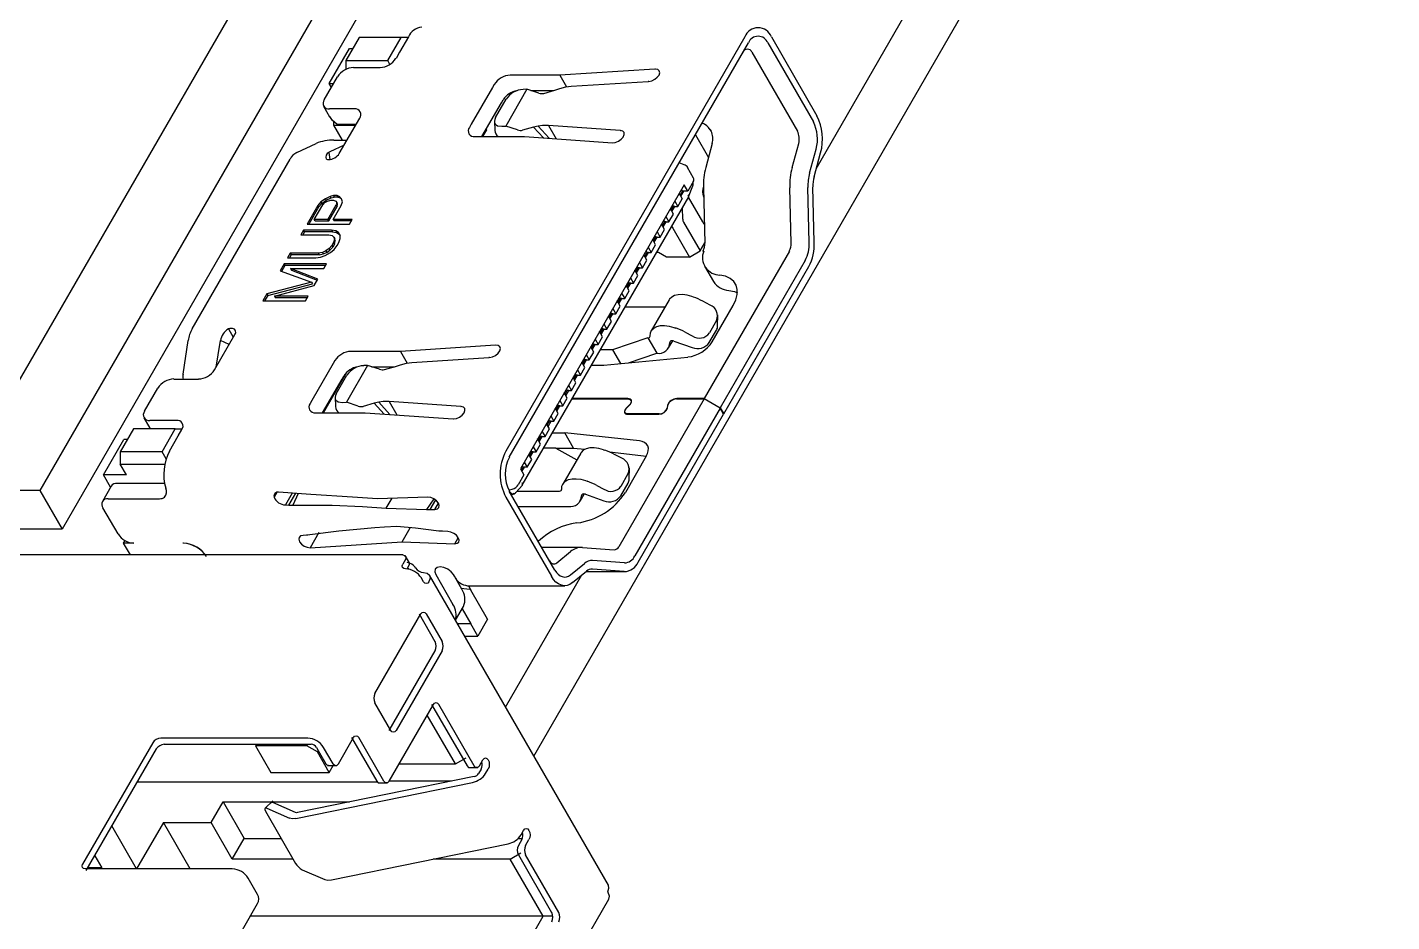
# Model space of a CAD drawing. Header units: millimetres. Extents: x 2 to 1109, y 2 to 430.
# Drawn here: x 480.33 to 511.79, y 160.82 to 181.43 of the extents above; entities that cross this region are included whole.
import ezdxf

# ---------------------------------------------------------------- set-up
doc = ezdxf.new("R2010")
doc.units = ezdxf.units.MM
doc.header["$LTSCALE"] = 0.5
doc.layers.add('几何体', color=7, linetype='Continuous')

msp = doc.modelspace()

# ---------------------------------------------------------------- linework, layer by layer
at = {"layer": '几何体'}
for p, q in [((492.01, 164.632), (513.501, 201.858)), ((479.974, 172.996), (486.775, 184.777)), ((488.307, 184.078), (480.615, 170.755)), ((488.821, 183.187), (481.13, 169.864)), ((498.519, 178.168), (500.686, 181.922)), ((489.114, 181.21), (488.91, 180.857)), ((496.871, 181.21), (491.361, 171.664)), ((497.484, 181.21), (498.535, 179.39)), ((487.287, 180.132), (487.757, 180.945)), ((487.981, 181.193), (487.675, 180.662)), ((487.757, 180.945), (487.839, 180.945)), ((488.945, 181.193), (487.981, 181.193)), ((488.639, 180.662), (488.945, 181.193)), ((489.104, 181.193), (488.945, 181.193)), ((491.442, 171.523), (496.953, 181.069)), ((497.402, 181.069), (498.453, 179.249)), ((487.675, 180.662), (487.675, 180.46)), ((487.675, 180.662), (488.639, 180.662)), ((488.688, 180.576), (488.639, 180.662)), ((488.91, 180.857), (488.829, 180.715)), ((497.035, 180.857), (498.085, 179.037)), ((487.175, 179.761), (487.481, 180.291)), ((487.849, 180.503), (488.461, 180.503)), ((492.605, 180.326), (491.462, 180.326)), ((494.797, 180.467), (492.605, 180.326)), ((492.605, 180.326), (492.76, 180.058)), ((487.287, 180.132), (487.39, 180.132)), ((487.338, 180.044), (487.287, 180.132)), ((491.054, 180.044), (490.564, 179.195)), ((491.095, 180.114), (491.054, 180.044)), ((491.849, 180.001), (491.359, 179.153)), ((491.849, 180.001), (491.76, 179.998)), ((492.123, 179.915), (491.849, 180.001)), ((491.939, 179.973), (492.467, 179.973)), ((491.952, 179.973), (491.955, 179.968)), ((492.238, 179.908), (492.491, 179.98)), ((492.491, 179.98), (492.606, 180.02)), ((492.865, 180.07), (494.646, 180.185)), ((494.658, 180.185), (494.646, 180.185)), ((490.809, 178.912), (491.258, 179.69)), ((491.125, 179.352), (491.37, 179.776)), ((491.258, 179.69), (491.299, 179.761)), ((487.16, 179.611), (487.299, 179.371)), ((487.869, 179.549), (487.298, 179.549)), ((487.522, 178.523), (487.992, 179.337)), ((487.39, 179.262), (487.39, 179.177)), ((487.39, 179.177), (487.9, 179.177)), ((487.39, 179.177), (487.589, 178.832)), ((487.502, 179.195), (487.91, 179.195)), ((490.564, 179.195), (490.523, 179.124)), ((490.829, 178.912), (490.921, 179.071)), ((490.921, 179.071), (490.901, 179.071)), ((490.921, 179.071), (490.911, 179.089)), ((491.097, 179.271), (491.11, 179.054)), ((491.27, 179.15), (491.359, 179.153)), ((491.633, 179.066), (491.359, 179.153)), ((492.001, 179.131), (491.748, 179.059)), ((492.107, 179.154), (492.001, 179.131)), ((492.227, 178.882), (492.001, 179.131)), ((492.362, 178.872), (492.107, 179.154)), ((493.994, 179.054), (492.345, 179.169)), ((492.345, 179.169), (492.522, 178.861)), ((493.994, 179.054), (494.005, 179.053)), ((496.096, 179.032), (496.07, 179.076)), ((496.073, 179.071), (496.093, 179.037)), ((486.54, 178.547), (486.986, 178.754)), ((487.632, 178.713), (487.303, 178.56)), ((487.399, 178.832), (487.644, 178.832)), ((490.646, 178.912), (491.789, 178.912)), ((491.789, 178.912), (493.818, 178.771)), ((495.732, 178.954), (496.034, 178.432)), ((496.122, 178.753), (495.971, 178.199)), ((497.963, 178.199), (498.114, 178.753)), ((484.128, 174.483), (486.385, 178.392)), ((487.28, 178.547), (487.306, 178.384)), ((498.365, 178.071), (498.516, 178.625)), ((498.469, 177.985), (498.62, 178.54)), ((495.475, 178.264), (495.358, 178.307)), ((495.692, 177.957), (495.553, 178.198)), ((495.473, 177.799), (491.697, 171.258)), ((495.555, 177.657), (495.473, 177.799)), ((495.685, 177.882), (495.555, 177.657)), ((495.576, 177.522), (495.672, 177.779)), ((498.474, 176.481), (498.442, 177.75)), ((487.2, 177.48), (487.096, 177.41)), ((487.117, 177.374), (487.22, 177.445)), ((487.314, 177.533), (487.2, 177.48)), ((487.2, 177.48), (487.22, 177.445)), ((487.22, 177.445), (487.334, 177.498)), ((487.252, 177.427), (487.325, 177.445)), ((487.386, 177.551), (487.314, 177.533)), ((487.334, 177.498), (487.314, 177.533)), ((487.325, 177.445), (487.388, 177.445)), ((487.334, 177.498), (487.407, 177.516)), ((487.47, 177.551), (487.386, 177.551)), ((487.386, 177.551), (487.407, 177.516)), ((487.388, 177.445), (487.44, 177.427)), ((487.49, 177.516), (487.407, 177.516)), ((487.522, 177.533), (487.47, 177.551)), ((487.47, 177.551), (487.49, 177.516)), ((487.49, 177.516), (487.543, 177.498)), ((487.575, 177.48), (487.522, 177.533)), ((487.522, 177.533), (487.543, 177.498)), ((487.543, 177.498), (487.581, 177.459)), ((487.597, 177.41), (487.575, 177.48)), ((491.741, 170.879), (495.578, 177.526)), ((495.326, 177.304), (495.428, 177.48)), ((495.359, 177.601), (495.428, 177.48)), ((495.432, 177.657), (495.379, 177.565)), ((495.396, 177.537), (495.465, 177.657)), ((495.432, 177.657), (495.412, 177.692)), ((495.465, 177.657), (495.432, 177.657)), ((495.555, 177.657), (495.465, 177.657)), ((495.901, 176.95), (495.574, 177.518)), ((495.916, 177.729), (495.948, 176.459)), ((497.94, 176.459), (497.908, 177.729)), ((498.358, 176.472), (498.326, 177.742)), ((487.024, 177.321), (486.779, 176.897)), ((487.045, 177.286), (486.82, 176.897)), ((486.945, 177.003), (487.139, 177.339)), ((487.096, 177.41), (487.024, 177.321)), ((487.024, 177.321), (487.045, 177.286)), ((487.045, 177.286), (487.117, 177.374)), ((487.096, 177.41), (487.117, 177.374)), ((487.139, 177.339), (487.19, 177.392)), ((487.19, 177.392), (487.252, 177.427)), ((487.258, 177.003), (487.452, 177.339)), ((487.278, 176.968), (487.472, 177.304)), ((487.383, 177.003), (487.566, 177.321)), ((487.44, 177.427), (487.461, 177.392)), ((487.461, 177.392), (487.452, 177.339)), ((487.452, 177.339), (487.472, 177.304)), ((487.482, 177.357), (487.461, 177.392)), ((487.472, 177.304), (487.482, 177.357)), ((487.566, 177.321), (487.597, 177.41)), ((495.122, 176.95), (495.224, 177.127)), ((495.224, 177.127), (495.155, 177.247)), ((495.175, 177.212), (495.228, 177.304)), ((495.191, 177.183), (495.261, 177.304)), ((495.228, 177.304), (495.208, 177.339)), ((495.261, 177.304), (495.228, 177.304)), ((495.257, 177.424), (495.326, 177.304)), ((495.261, 177.304), (495.326, 177.304)), ((495.44, 177.008), (495.431, 177.271)), ((486.779, 176.897), (487.759, 176.897)), ((487.258, 177.003), (486.945, 177.003)), ((486.965, 176.968), (486.945, 177.003)), ((486.965, 176.968), (487.278, 176.968)), ((487.278, 176.968), (487.258, 177.003)), ((487.821, 177.003), (487.383, 177.003)), ((487.383, 177.003), (487.403, 176.968)), ((487.8, 176.968), (487.403, 176.968)), ((487.759, 176.897), (487.821, 177.003)), ((495.02, 176.773), (494.951, 176.893)), ((494.971, 176.858), (495.024, 176.95)), ((494.987, 176.83), (495.057, 176.95)), ((495.024, 176.95), (495.004, 176.985)), ((495.057, 176.95), (495.024, 176.95)), ((495.053, 177.07), (495.122, 176.95)), ((495.057, 176.95), (495.122, 176.95)), ((495.211, 176.802), (495.595, 176.137)), ((495.456, 176.943), (495.84, 176.278)), ((495.937, 176.888), (495.901, 176.95)), ((486.698, 176.756), (486.637, 176.65)), ((486.637, 176.65), (487.283, 176.65)), ((486.718, 176.72), (486.677, 176.65)), ((487.344, 176.756), (486.698, 176.756)), ((486.718, 176.72), (486.698, 176.756)), ((487.365, 176.72), (486.718, 176.72)), ((487.283, 176.65), (487.356, 176.632)), ((487.438, 176.738), (487.344, 176.756)), ((487.344, 176.756), (487.365, 176.72)), ((487.356, 176.632), (487.398, 176.596)), ((487.365, 176.72), (487.459, 176.703)), ((487.409, 176.543), (487.389, 176.473)), ((487.398, 176.596), (487.409, 176.543)), ((487.398, 176.596), (487.419, 176.561)), ((487.409, 176.543), (487.43, 176.508)), ((487.41, 176.437), (487.43, 176.508)), ((487.43, 176.508), (487.419, 176.561)), ((487.501, 176.703), (487.438, 176.738)), ((487.438, 176.738), (487.459, 176.703)), ((487.459, 176.703), (487.522, 176.667)), ((487.544, 176.632), (487.501, 176.703)), ((487.501, 176.703), (487.522, 176.667)), ((487.514, 176.473), (487.545, 176.561)), ((487.522, 176.667), (487.544, 176.63)), ((487.545, 176.561), (487.544, 176.632)), ((494.816, 176.42), (494.747, 176.54)), ((494.767, 176.505), (494.82, 176.596)), ((494.783, 176.476), (494.853, 176.596)), ((494.82, 176.596), (494.8, 176.632)), ((494.853, 176.596), (494.82, 176.596)), ((494.849, 176.717), (494.918, 176.596)), ((494.853, 176.596), (494.918, 176.596)), ((494.918, 176.596), (495.02, 176.773)), ((486.392, 176.225), (486.33, 176.119)), ((486.412, 176.19), (486.371, 176.119)), ((487.038, 176.225), (486.392, 176.225)), ((486.392, 176.225), (486.412, 176.19)), ((487.058, 176.19), (486.412, 176.19)), ((487.132, 176.243), (487.038, 176.225)), ((487.038, 176.225), (487.058, 176.19)), ((487.058, 176.19), (487.152, 176.208)), ((487.214, 176.278), (487.132, 176.243)), ((487.132, 176.243), (487.152, 176.208)), ((487.152, 176.208), (487.235, 176.243)), ((487.195, 176.172), (487.319, 176.243)), ((487.287, 176.331), (487.214, 176.278)), ((487.214, 176.278), (487.235, 176.243)), ((487.235, 176.243), (487.307, 176.296)), ((487.348, 176.402), (487.287, 176.331)), ((487.287, 176.331), (487.307, 176.296)), ((487.307, 176.296), (487.369, 176.367)), ((487.319, 176.243), (487.402, 176.314)), ((487.389, 176.473), (487.348, 176.402)), ((487.348, 176.402), (487.369, 176.367)), ((487.41, 176.437), (487.369, 176.367)), ((487.389, 176.473), (487.41, 176.437)), ((487.402, 176.314), (487.474, 176.402)), ((487.474, 176.402), (487.514, 176.473)), ((494.612, 176.066), (494.542, 176.186)), ((494.563, 176.151), (494.616, 176.243)), ((494.579, 176.123), (494.649, 176.243)), ((494.616, 176.243), (494.595, 176.278)), ((494.649, 176.243), (494.616, 176.243)), ((494.644, 176.363), (494.714, 176.243)), ((494.649, 176.243), (494.714, 176.243)), ((494.714, 176.243), (494.816, 176.42)), ((494.881, 176.243), (494.837, 176.243)), ((495.065, 176.137), (494.881, 176.243)), ((495.595, 176.137), (495.84, 176.278)), ((495.84, 176.278), (495.948, 176.464)), ((495.925, 176.271), (495.906, 176.271)), ((497.898, 176.271), (495.937, 172.874)), ((486.249, 175.978), (486.157, 175.819)), ((486.269, 175.942), (486.191, 175.806)), ((487.229, 175.978), (486.249, 175.978)), ((486.249, 175.978), (486.269, 175.942)), ((487.208, 175.942), (486.269, 175.942)), ((486.33, 176.119), (486.977, 176.119)), ((486.396, 175.872), (487.167, 175.872)), ((487.025, 175.624), (486.396, 175.872)), ((486.396, 175.872), (486.416, 175.836)), ((486.977, 176.119), (487.091, 176.137)), ((487.091, 176.137), (487.195, 176.172)), ((487.167, 175.872), (487.229, 175.978)), ((494.359, 175.797), (494.412, 175.889)), ((494.375, 175.769), (494.444, 175.889)), ((494.412, 175.889), (494.391, 175.925)), ((494.444, 175.889), (494.412, 175.889)), ((494.44, 176.01), (494.51, 175.889)), ((494.444, 175.889), (494.51, 175.889)), ((494.51, 175.889), (494.612, 176.066)), ((495.595, 176.137), (495.065, 176.137)), ((495.944, 175.923), (496.148, 175.57)), ((498.266, 176.059), (496.304, 172.661)), ((496.386, 172.52), (498.347, 175.918)), ((486.879, 175.554), (485.851, 175.288)), ((486.157, 175.819), (486.879, 175.554)), ((486.416, 175.836), (487.012, 175.602)), ((486.879, 175.554), (486.9, 175.518)), ((486.943, 175.483), (487.025, 175.624)), ((494.208, 175.536), (494.187, 175.571)), ((494.236, 175.656), (494.306, 175.536)), ((494.306, 175.536), (494.408, 175.713)), ((494.408, 175.713), (494.338, 175.833)), ((485.851, 175.288), (485.759, 175.129)), ((485.871, 175.253), (485.8, 175.129)), ((485.851, 175.288), (485.871, 175.253)), ((485.871, 175.253), (486.9, 175.518)), ((486.029, 175.235), (486.943, 175.483)), ((486.8, 175.235), (486.029, 175.235)), ((486.029, 175.235), (486.049, 175.2)), ((486.739, 175.129), (486.8, 175.235)), ((494.032, 175.302), (494.102, 175.182)), ((494.102, 175.182), (494.204, 175.359)), ((494.204, 175.359), (494.134, 175.479)), ((494.155, 175.444), (494.208, 175.536)), ((494.171, 175.416), (494.24, 175.536)), ((494.24, 175.536), (494.208, 175.536)), ((494.24, 175.536), (494.306, 175.536)), ((485.759, 175.129), (486.739, 175.129)), ((486.78, 175.2), (486.049, 175.2)), ((493.828, 174.949), (493.897, 174.829)), ((493.897, 174.829), (494, 175.006)), ((494, 175.006), (493.93, 175.126)), ((493.951, 175.09), (494.004, 175.182)), ((493.967, 175.062), (494.036, 175.182)), ((494.004, 175.182), (493.983, 175.218)), ((494.036, 175.182), (494.004, 175.182)), ((494.036, 175.182), (494.102, 175.182)), ((494.113, 174.988), (495.033, 174.988)), ((495.126, 175.149), (494.714, 174.436)), ((495.685, 175.214), (495.649, 175.227)), ((496.07, 175.031), (495.906, 175.118)), ((496.122, 174.184), (496.605, 175.021)), ((493.693, 174.475), (493.795, 174.652)), ((493.795, 174.652), (493.726, 174.772)), ((493.746, 174.737), (493.799, 174.829)), ((493.763, 174.709), (493.832, 174.829)), ((493.799, 174.829), (493.779, 174.864)), ((493.832, 174.829), (493.799, 174.829)), ((493.832, 174.829), (493.897, 174.829)), ((496.221, 174.676), (496.055, 174.387)), ((496.245, 174.548), (496.248, 174.807)), ((484.645, 173.538), (485.114, 174.351)), ((484.966, 174.483), (485.078, 174.289)), ((493.489, 174.122), (493.591, 174.298)), ((493.591, 174.298), (493.522, 174.419)), ((493.542, 174.383), (493.595, 174.475)), ((493.559, 174.355), (493.628, 174.475)), ((493.595, 174.475), (493.575, 174.511)), ((493.628, 174.475), (493.595, 174.475)), ((493.624, 174.595), (493.693, 174.475)), ((493.628, 174.475), (493.693, 174.475)), ((495.238, 174.514), (495.273, 174.501)), ((495.494, 174.405), (495.659, 174.318)), ((496.052, 174.166), (496.219, 174.455)), ((483.919, 173.441), (484.039, 174.214)), ((484.766, 174.165), (484.678, 173.596)), ((484.98, 174.12), (484.779, 174.214)), ((491.123, 174.104), (488.931, 173.963)), ((493.387, 173.945), (493.318, 174.065)), ((493.338, 174.03), (493.391, 174.122)), ((493.355, 174.001), (493.424, 174.122)), ((493.391, 174.122), (493.371, 174.157)), ((493.424, 174.122), (493.391, 174.122)), ((493.42, 174.242), (493.489, 174.122)), ((493.424, 174.122), (493.489, 174.122)), ((493.823, 173.998), (493.541, 173.998)), ((494.639, 174.275), (493.823, 173.998)), ((493.823, 173.998), (494.006, 173.682)), ((494.639, 174.275), (494.843, 173.921)), ((495.115, 174.044), (495.208, 174.205)), ((495.234, 174.199), (495.656, 174.051)), ((487.38, 173.68), (486.89, 172.831)), ((487.421, 173.75), (487.38, 173.68)), ((488.931, 173.963), (487.788, 173.963)), ((488.817, 173.616), (488.933, 173.656)), ((488.931, 173.963), (489.087, 173.694)), ((489.192, 173.706), (490.972, 173.821)), ((490.984, 173.821), (490.973, 173.821)), ((493.183, 173.591), (493.114, 173.711)), ((493.134, 173.676), (493.187, 173.768)), ((493.15, 173.648), (493.22, 173.768)), ((493.187, 173.768), (493.167, 173.803)), ((493.22, 173.768), (493.187, 173.768)), ((493.216, 173.888), (493.285, 173.768)), ((493.22, 173.768), (493.285, 173.768)), ((493.285, 173.768), (493.387, 173.945)), ((493.619, 173.644), (495.559, 173.833)), ((494.192, 173.7), (494.843, 173.921)), ((487.155, 172.548), (487.694, 173.481)), ((487.451, 172.988), (487.696, 173.412)), ((487.584, 173.326), (487.625, 173.397)), ((488.175, 173.638), (487.686, 172.789)), ((488.175, 173.638), (488.086, 173.634)), ((488.449, 173.551), (488.175, 173.638)), ((488.265, 173.609), (488.793, 173.609)), ((488.565, 173.544), (488.817, 173.616)), ((492.979, 173.238), (492.91, 173.358)), ((492.93, 173.323), (492.983, 173.415)), ((492.946, 173.294), (493.016, 173.415)), ((492.983, 173.415), (492.963, 173.45)), ((493.016, 173.415), (492.983, 173.415)), ((493.012, 173.535), (493.081, 173.415)), ((493.016, 173.415), (493.081, 173.415)), ((493.081, 173.415), (493.183, 173.591)), ((493.337, 173.644), (493.619, 173.644)), ((483.032, 172.584), (483.338, 173.114)), ((483.706, 173.326), (484.277, 173.326)), ((487.135, 172.548), (487.584, 173.326)), ((492.726, 172.969), (492.779, 173.061)), ((492.742, 172.941), (492.812, 173.061)), ((492.779, 173.061), (492.759, 173.096)), ((492.812, 173.061), (492.779, 173.061)), ((492.808, 173.181), (492.877, 173.061)), ((492.812, 173.061), (492.877, 173.061)), ((492.877, 173.061), (492.979, 173.238)), ((486.89, 172.831), (486.849, 172.76)), ((487.424, 172.907), (487.436, 172.69)), ((487.596, 172.786), (487.686, 172.789)), ((487.959, 172.702), (487.686, 172.789)), ((488.328, 172.767), (488.075, 172.695)), ((488.433, 172.79), (488.328, 172.767)), ((488.553, 172.518), (488.328, 172.767)), ((488.688, 172.508), (488.433, 172.79)), ((490.32, 172.69), (488.671, 172.805)), ((488.671, 172.805), (488.849, 172.497)), ((492.575, 172.707), (492.554, 172.743)), ((492.603, 172.828), (492.673, 172.707)), ((492.673, 172.707), (492.775, 172.884)), ((492.775, 172.884), (492.706, 173.004)), ((492.888, 172.867), (494.174, 172.867)), ((494.178, 172.874), (492.892, 172.874)), ((495.933, 172.867), (493.967, 169.462)), ((494.207, 172.724), (494.138, 172.655)), ((494.144, 172.653), (494.213, 172.722)), ((494.259, 172.808), (494.242, 172.835)), ((495.09, 172.722), (495.079, 172.653)), ((495.088, 172.655), (495.099, 172.724)), ((495.297, 172.867), (495.933, 172.867)), ((495.937, 172.874), (495.301, 172.874)), ((496.3, 172.654), (495.933, 172.867)), ((495.937, 172.874), (496.304, 172.661)), ((483.017, 172.434), (483.155, 172.194)), ((486.972, 172.548), (488.115, 172.548)), ((488.115, 172.548), (490.144, 172.407)), ((490.32, 172.69), (490.331, 172.689)), ((492.399, 172.474), (492.469, 172.354)), ((492.469, 172.354), (492.571, 172.531)), ((492.571, 172.531), (492.501, 172.651)), ((492.522, 172.615), (492.575, 172.707)), ((492.538, 172.587), (492.608, 172.707)), ((492.608, 172.707), (492.575, 172.707)), ((492.608, 172.707), (492.673, 172.707)), ((494.111, 172.549), (494.126, 172.522)), ((494.171, 172.513), (494.891, 172.513)), ((494.895, 172.52), (494.175, 172.52)), ((496.3, 172.654), (494.334, 169.25)), ((494.416, 169.108), (496.382, 172.513)), ((496.382, 172.513), (496.3, 172.654)), ((496.304, 172.661), (496.386, 172.52)), ((496.378, 172.52), (496.386, 172.52)), ((482.777, 172.177), (482.471, 171.647)), ((483.74, 172.177), (482.777, 172.177)), ((483.767, 172.372), (483.154, 172.372)), ((483.434, 171.647), (483.74, 172.177)), ((483.74, 172.177), (483.899, 172.177)), ((483.808, 172.018), (483.889, 172.159)), ((492.195, 172.121), (492.265, 172)), ((492.265, 172), (492.367, 172.177)), ((492.367, 172.177), (492.297, 172.297)), ((492.318, 172.262), (492.371, 172.354)), ((492.334, 172.234), (492.403, 172.354)), ((492.371, 172.354), (492.35, 172.389)), ((492.403, 172.354), (492.371, 172.354)), ((492.403, 172.354), (492.469, 172.354)), ((492.439, 172.089), (492.721, 172.089)), ((494.443, 171.9), (492.721, 172.089)), ((492.925, 171.735), (492.721, 172.089)), ((482.083, 171.116), (482.552, 171.93)), ((482.634, 171.93), (482.552, 171.93)), ((483.604, 171.664), (483.808, 172.018)), ((492.061, 171.647), (492.163, 171.824)), ((492.163, 171.824), (492.093, 171.944)), ((492.114, 171.908), (492.167, 172)), ((492.13, 171.88), (492.199, 172)), ((492.167, 172), (492.146, 172.036)), ((492.199, 172), (492.167, 172)), ((492.199, 172), (492.265, 172)), ((482.471, 171.647), (482.471, 171.364)), ((483.434, 171.647), (482.471, 171.647)), ((483.527, 171.486), (483.434, 171.647)), ((491.856, 171.293), (491.958, 171.47)), ((491.958, 171.47), (491.889, 171.59)), ((491.909, 171.555), (491.963, 171.647)), ((491.926, 171.527), (491.995, 171.647)), ((491.963, 171.647), (491.942, 171.682)), ((491.995, 171.647), (491.963, 171.647)), ((491.991, 171.767), (492.061, 171.647)), ((491.995, 171.647), (492.061, 171.647)), ((492.517, 171.735), (492.235, 171.735)), ((492.517, 171.735), (493, 171.466)), ((492.517, 171.735), (492.925, 171.735)), ((493.088, 171.619), (492.677, 170.906)), ((492.925, 171.735), (493.184, 171.707)), ((493.612, 171.697), (493.647, 171.685)), ((493.75, 171.645), (494.602, 171.551)), ((494.033, 171.502), (493.868, 171.588)), ((494.6, 171.549), (494.117, 170.712)), ((482.614, 171.116), (482.471, 171.364)), ((482.471, 171.364), (483.498, 171.364)), ((491.697, 171.258), (491.779, 171.116)), ((491.758, 171.293), (491.718, 171.222)), ((491.734, 171.194), (491.791, 171.293)), ((491.758, 171.293), (491.738, 171.329)), ((491.791, 171.293), (491.758, 171.293)), ((491.787, 171.413), (491.856, 171.293)), ((491.856, 171.293), (491.791, 171.293)), ((494.017, 170.857), (494.184, 171.146)), ((494.207, 171.018), (494.21, 171.277)), ((482.262, 170.86), (482.058, 170.506)), ((482.614, 171.116), (482.083, 171.116)), ((482.246, 170.833), (482.083, 171.116)), ((483.494, 170.922), (482.399, 170.922)), ((491.592, 170.711), (491.742, 170.879)), ((491.779, 171.116), (491.649, 170.891)), ((493.2, 170.984), (493.235, 170.972)), ((493.457, 170.875), (493.621, 170.789)), ((494.014, 170.637), (494.181, 170.925)), ((480.615, 170.755), (461.835, 170.755)), ((480.615, 170.755), (481.13, 169.864)), ((482.195, 170.568), (483.379, 170.568)), ((486.08, 170.712), (486.018, 170.604)), ((486.434, 170.698), (486.278, 170.427)), ((486.361, 170.422), (486.517, 170.692)), ((486.572, 170.688), (486.449, 170.42)), ((488.401, 170.568), (487.829, 170.604)), ((489.564, 170.604), (488.401, 170.568)), ((488.6, 170.348), (488.743, 170.579)), ((489.7, 170.564), (489.529, 170.318)), ((489.737, 170.54), (489.609, 170.317)), ((491.361, 170.604), (492.412, 168.784)), ((491.436, 170.772), (491.509, 170.791)), ((492.493, 168.925), (491.442, 170.745)), ((491.489, 170.664), (491.558, 170.678)), ((491.622, 170.745), (492.601, 170.745)), ((493.077, 170.515), (493.17, 170.676)), ((493.196, 170.669), (493.618, 170.521)), ((482.42, 169.755), (482.073, 170.356)), ((486.278, 170.427), (486.361, 170.422)), ((488.055, 170.39), (488.6, 170.348)), ((488.6, 170.348), (489.529, 170.318)), ((489.529, 170.318), (489.609, 170.317)), ((489.609, 170.317), (489.728, 170.321)), ((489.728, 170.321), (489.809, 170.462)), ((491.646, 170.392), (492.805, 170.392)), ((488.972, 169.578), (489.156, 169.897)), ((481.13, 169.864), (462.349, 169.864)), ((482.578, 169.605), (482.542, 169.543)), ((486.763, 169.725), (486.686, 169.72)), ((487.053, 169.791), (486.849, 169.437)), ((486.849, 169.437), (488.972, 169.578)), ((488.972, 169.578), (490.185, 169.529)), ((490.022, 169.812), (489.898, 169.817)), ((490.185, 169.529), (490.266, 169.67)), ((488.985, 169.272), (477.39, 169.272)), ((482.787, 169.543), (482.542, 169.543)), ((482.542, 169.543), (482.699, 169.272)), ((483.93, 169.543), (483.917, 169.543)), ((489.146, 169.076), (489.039, 169.261)), ((493.101, 169.445), (492.193, 169.445)), ((492.534, 169.088), (492.854, 169.349)), ((493.126, 169.444), (493.859, 169.389)), ((489.047, 169.166), (488.985, 169.06)), ((489.087, 168.954), (489.128, 169.024)), ((489.128, 168.954), (489.087, 168.954)), ((489.281, 168.971), (489.271, 168.989)), ((492.853, 168.816), (493.173, 169.078)), ((494.091, 168.889), (493.358, 168.944)), ((494.096, 169.089), (493.363, 169.144)), ((489.465, 168.653), (489.414, 168.741)), ((493.725, 161.661), (489.602, 168.803)), ((489.746, 168.818), (490.142, 168.133)), ((490.346, 168.486), (490.151, 168.823)), ((490.174, 168.784), (490.154, 168.818)), ((490.232, 168.7), (490.222, 168.701)), ((491.357, 165.763), (493.117, 168.811)), ((492.902, 168.636), (493.222, 168.897)), ((493.212, 168.889), (494.11, 168.889)), ((490.335, 168.505), (490.52, 168.487)), ((490.48, 168.564), (492.718, 168.564)), ((490.497, 168.564), (490.558, 168.458)), ((490.942, 167.793), (490.558, 168.458)), ((490.201, 167.767), (490.385, 168.086)), ((490.354, 168.033), (490.554, 167.687)), ((488.34, 166.076), (489.402, 167.914)), ((489.361, 167.914), (489.728, 167.278)), ((489.524, 167.914), (489.892, 167.278)), ((490.554, 167.687), (490.247, 167.687)), ((490.717, 167.404), (490.554, 167.687)), ((490.942, 167.793), (490.717, 167.404)), ((490.41, 167.404), (490.717, 167.404)), ((489.728, 167.066), (488.667, 165.227)), ((489.892, 167.066), (488.83, 165.227)), ((488.708, 165.227), (488.34, 165.863)), ((488.671, 164.06), (489.692, 165.828)), ((489.651, 165.828), (490.467, 164.414)), ((490.63, 164.414), (489.814, 165.828)), ((490.198, 164.456), (489.549, 165.581)), ((483.221, 164.944), (481.604, 162.144)), ((486.793, 165.05), (483.405, 165.05)), ((483.486, 164.909), (485.609, 164.909)), ((485.609, 164.909), (485.589, 164.874)), ((485.589, 164.874), (485.944, 164.258)), ((486.773, 164.874), (485.589, 164.874)), ((485.609, 164.909), (486.793, 164.909)), ((486.773, 164.874), (486.793, 164.909)), ((487.018, 164.732), (486.773, 164.874)), ((486.793, 164.909), (486.875, 164.909)), ((487.5, 164.463), (487.847, 165.064)), ((487.806, 165.064), (488.385, 164.06)), ((488.549, 164.06), (487.969, 165.064)), ((481.686, 162.003), (483.303, 164.803)), ((486.997, 164.838), (487.038, 164.767)), ((487.038, 164.767), (487.018, 164.732)), ((487.291, 164.258), (487.018, 164.732)), ((487.038, 164.767), (487.214, 164.463)), ((487.377, 164.463), (487.161, 164.838)), ((490.198, 164.456), (490.443, 164.598)), ((490.753, 164.414), (490.833, 164.552)), ((485.944, 164.258), (487.291, 164.258)), ((487.249, 164.422), (487.464, 164.422)), ((487.291, 164.258), (487.406, 164.456)), ((488.9, 164.456), (490.198, 164.456)), ((490.503, 164.373), (490.717, 164.373)), ((490.792, 164.34), (490.732, 164.236)), ((490.896, 164.237), (490.955, 164.34)), ((482.866, 164.046), (488.41, 164.046)), ((486.521, 163.198), (490.594, 164.031)), ((490.632, 164.168), (486.558, 163.334)), ((488.421, 164.019), (488.635, 164.019)), ((490.106, 164.06), (488.681, 164.06)), ((485.991, 163.608), (485.81, 163.435)), ((484.568, 163.106), (484.841, 163.58)), ((484.841, 163.58), (487.756, 163.58)), ((484.841, 163.58), (485.327, 162.738)), ((485.821, 163.367), (486.515, 162.165)), ((485.851, 163.434), (486.371, 163.206)), ((486.508, 163.337), (485.987, 163.565)), ((482.849, 162.038), (482.278, 163.027)), ((483.465, 163.106), (482.849, 162.038)), ((484.082, 162.038), (483.465, 163.106)), ((483.465, 163.106), (484.568, 163.106)), ((485.053, 162.264), (484.568, 163.106)), ((485.053, 162.264), (485.327, 162.738)), ((485.327, 162.738), (486.184, 162.738)), ((491.64, 162.738), (491.74, 162.738)), ((491.731, 162.713), (491.651, 162.575)), ((491.712, 162.822), (491.771, 162.925)), ((491.814, 162.575), (491.894, 162.713)), ((481.882, 162.341), (482.045, 162.059)), ((487.338, 161.784), (491.412, 162.617)), ((491.463, 162.264), (491.708, 162.406)), ((491.651, 162.363), (492.418, 161.034)), ((492.582, 161.034), (491.814, 162.363)), ((485.054, 162.038), (481.666, 162.038)), ((482.045, 162.059), (481.719, 162.059)), ((486.458, 162.264), (485.053, 162.264)), ((486.667, 162.02), (487.188, 161.792)), ((491.463, 162.264), (489.687, 162.264)), ((492.222, 160.949), (491.463, 162.264)), ((485.638, 161.451), (485.422, 161.826)), ((493.721, 161.494), (493.71, 161.511)), ((485.291, 160.638), (485.638, 161.239)), ((487.367, 150.313), (493.735, 161.344)), ((492.222, 160.949), (485.471, 160.949)), ((487.463, 152.704), (492.222, 160.949)), ((492.44, 160.949), (492.222, 160.949))]:
    msp.add_line(p, q, dxfattribs=at)
at = {"layer": '几何体', "flags": 128}
for points in [[(494.658, 180.185), (494.726, 180.199), (494.795, 180.232), (494.854, 180.278), (494.894, 180.331), (494.911, 180.384), (494.9, 180.428), (494.865, 180.458), (494.81, 180.468)], [(492.606, 180.02), (492.746, 180.056), (492.865, 180.07)], [(487.463, 179.198), (487.362, 179.286), (487.3, 179.372)], [(491.125, 179.352), (491.105, 179.309), (491.097, 179.27), (491.102, 179.234), (491.118, 179.202), (491.173, 179.163), (491.27, 179.15)], [(492.345, 179.169), (492.206, 179.169), (492.107, 179.154)], [(493.818, 178.771), (493.885, 178.778), (493.956, 178.805), (494.021, 178.849), (494.069, 178.902), (494.092, 178.957), (494.089, 179.005), (494.058, 179.039), (494.005, 179.053)], [(487.644, 178.832), (487.688, 178.831), (487.699, 178.83)], [(495.575, 177.524), (495.579, 177.528), (495.579, 177.547), (495.569, 177.568)], [(496.605, 175.021), (496.665, 175.148), (496.696, 175.27), (496.698, 175.385), (496.671, 175.487), (496.615, 175.575), (496.533, 175.645), (496.426, 175.694), (496.299, 175.722)], [(495.649, 175.227), (495.54, 175.258), (495.434, 175.272), (495.338, 175.269), (495.253, 175.25), (495.185, 175.214), (495.135, 175.163), (495.126, 175.149)], [(496.503, 175.369), (496.63, 175.341), (496.7, 175.312)], [(494.686, 174.314), (494.694, 174.387), (494.723, 174.45), (494.773, 174.501), (494.842, 174.537), (494.926, 174.556), (495.023, 174.559), (495.128, 174.545), (495.238, 174.514)], [(490.984, 173.821), (491.054, 173.836), (491.124, 173.87), (491.184, 173.918), (491.223, 173.973), (491.237, 174.026), (491.223, 174.07), (491.183, 174.097), (491.123, 174.104)], [(495.234, 174.199), (495.216, 174.204), (495.198, 174.206), (495.182, 174.206), (495.168, 174.203), (495.157, 174.197), (495.149, 174.188), (495.144, 174.178), (495.143, 174.166)], [(488.933, 173.656), (489.072, 173.692), (489.192, 173.706)], [(487.451, 172.988), (487.431, 172.945), (487.423, 172.906), (487.428, 172.87), (487.444, 172.838), (487.499, 172.799), (487.596, 172.786)], [(488.671, 172.805), (488.532, 172.805), (488.433, 172.79)], [(494.174, 172.867), (494.201, 172.863), (494.223, 172.855), (494.239, 172.84), (494.248, 172.821), (494.249, 172.799), (494.242, 172.774), (494.228, 172.749), (494.207, 172.724)], [(494.213, 172.722), (494.235, 172.748), (494.251, 172.775), (494.258, 172.801), (494.257, 172.825), (494.248, 172.845), (494.231, 172.861), (494.207, 172.87), (494.178, 172.874)], [(490.156, 172.407), (490.223, 172.417), (490.293, 172.447), (490.354, 172.491), (490.398, 172.543), (490.419, 172.597), (490.414, 172.643), (490.383, 172.675), (490.331, 172.689)], [(494.138, 172.655), (494.117, 172.631), (494.103, 172.605), (494.096, 172.581), (494.097, 172.558), (494.105, 172.539), (494.121, 172.525), (494.144, 172.516), (494.171, 172.513)], [(494.175, 172.52), (494.15, 172.523), (494.129, 172.531), (494.114, 172.545), (494.106, 172.562), (494.105, 172.583), (494.111, 172.606), (494.125, 172.63), (494.144, 172.653)], [(494.6, 171.549), (494.63, 171.612), (494.646, 171.674), (494.647, 171.732), (494.633, 171.783), (494.604, 171.827), (494.562, 171.862), (494.508, 171.886), (494.443, 171.9)], [(493.612, 171.697), (493.502, 171.728), (493.397, 171.742), (493.3, 171.74), (493.216, 171.72), (493.147, 171.684), (493.097, 171.634), (493.088, 171.619)], [(492.649, 170.784), (492.656, 170.857), (492.686, 170.921), (492.736, 170.971), (492.804, 171.007), (492.888, 171.027), (492.985, 171.029), (493.09, 171.015), (493.2, 170.984)], [(487.829, 170.604), (486.865, 170.667), (486.121, 170.721)], [(489.728, 170.321), (489.784, 170.332), (489.819, 170.362), (489.828, 170.408), (489.809, 170.462), (489.766, 170.516), (489.704, 170.562), (489.633, 170.593), (489.564, 170.604)], [(491.548, 170.694), (491.528, 170.673), (491.506, 170.673), (491.485, 170.69), (491.468, 170.716)], [(493.196, 170.669), (493.178, 170.674), (493.161, 170.677), (493.145, 170.676), (493.131, 170.673), (493.119, 170.667), (493.111, 170.659), (493.106, 170.648), (493.105, 170.636)], [(486.361, 170.422), (486.41, 170.42), (486.449, 170.42)], [(486.449, 170.42), (487.357, 170.42), (488.055, 170.39)], [(488.339, 169.898), (487.511, 169.823), (486.846, 169.734)], [(488.845, 169.924), (488.563, 169.911), (488.339, 169.898)], [(489.814, 169.824), (489.276, 169.887), (488.845, 169.924)], [(486.686, 169.72), (486.63, 169.709), (486.594, 169.678), (486.585, 169.633), (486.604, 169.578), (486.648, 169.524), (486.71, 169.478), (486.781, 169.448), (486.849, 169.437)], [(486.846, 169.734), (486.799, 169.728), (486.763, 169.725)], [(489.898, 169.817), (489.85, 169.82), (489.814, 169.824)], [(490.185, 169.529), (490.241, 169.54), (490.276, 169.57), (490.285, 169.616), (490.266, 169.67), (490.223, 169.725), (490.161, 169.77), (490.09, 169.801), (490.022, 169.812)], [(488.985, 169.272), (489.026, 169.263), (489.052, 169.239), (489.059, 169.205), (489.047, 169.166)], [(489.047, 168.954), (489.006, 168.962), (488.98, 168.986), (488.972, 169.02), (488.985, 169.06)], [(489.128, 169.024), (489.141, 169.063), (489.133, 169.098), (489.133, 169.098)], [(490.154, 168.818), (490.1, 168.886), (490.022, 168.943), (489.934, 168.982), (489.848, 168.995), (489.778, 168.982), (489.733, 168.943), (489.722, 168.886), (489.746, 168.818)], [(492.371, 169.137), (492.387, 169.112), (492.406, 169.092), (492.427, 169.077), (492.448, 169.068), (492.47, 169.064), (492.492, 169.066), (492.514, 169.074), (492.534, 169.088)], [(489.465, 168.865), (489.549, 168.849), (489.602, 168.803), (489.616, 168.734), (489.588, 168.653)], [(489.588, 168.653), (489.56, 168.622), (489.526, 168.612), (489.493, 168.622), (489.465, 168.653)], [(492.902, 168.636), (492.84, 168.595), (492.776, 168.571), (492.709, 168.564), (492.643, 168.575), (492.579, 168.603), (492.518, 168.648), (492.462, 168.709), (492.412, 168.784)], [(492.493, 168.925), (492.53, 168.87), (492.571, 168.826), (492.616, 168.793), (492.663, 168.772), (492.712, 168.764), (492.76, 168.769), (492.808, 168.786), (492.853, 168.816)], [(489.402, 167.914), (489.429, 167.945), (489.463, 167.955), (489.497, 167.945), (489.524, 167.914)], [(489.692, 165.828), (489.719, 165.859), (489.753, 165.869), (489.786, 165.859), (489.814, 165.828)], [(488.83, 165.227), (488.803, 165.196), (488.769, 165.186), (488.735, 165.196), (488.708, 165.227)], [(487.847, 165.064), (487.874, 165.095), (487.908, 165.106), (487.941, 165.095), (487.969, 165.064)], [(490.833, 164.552), (490.861, 164.584), (490.894, 164.596), (490.927, 164.584), (490.955, 164.552), (490.974, 164.503), (490.98, 164.446), (490.974, 164.388), (490.955, 164.34)], [(487.275, 164.422), (487.275, 164.422), (487.241, 164.432), (487.214, 164.463)], [(487.377, 164.463), (487.405, 164.433), (487.438, 164.422), (487.472, 164.432), (487.5, 164.463)], [(490.467, 164.414), (490.495, 164.383), (490.528, 164.373), (490.528, 164.373)], [(490.753, 164.414), (490.725, 164.383), (490.692, 164.373), (490.658, 164.383), (490.63, 164.414)], [(488.385, 164.06), (488.413, 164.03), (488.446, 164.019), (488.447, 164.019)], [(488.671, 164.06), (488.643, 164.029), (488.61, 164.019), (488.576, 164.029), (488.549, 164.06)], [(485.851, 163.434), (485.822, 163.44), (485.806, 163.429), (485.805, 163.404), (485.821, 163.367)], [(485.987, 163.565), (485.959, 163.571), (485.949, 163.564)], [(486.558, 163.334), (486.531, 163.332), (486.508, 163.337)], [(486.521, 163.198), (486.439, 163.191), (486.371, 163.206)], [(491.771, 162.925), (491.799, 162.958), (491.833, 162.969), (491.866, 162.958), (491.894, 162.925), (491.913, 162.877), (491.919, 162.819), (491.913, 162.762), (491.894, 162.713)], [(481.666, 162.038), (481.625, 162.046), (481.599, 162.071), (481.591, 162.105), (481.604, 162.144)], [(487.188, 161.792), (487.256, 161.777), (487.338, 161.784)], [(493.71, 161.511), (493.739, 161.592), (493.725, 161.661)], [(493.735, 161.344), (493.749, 161.412), (493.721, 161.494)]]:
    msp.add_lwpolyline(points, dxfattribs=at)
at = {"layer": '几何体'}
for centre, radius, start, end in [((489.453, 181.062), 0.369, 94.9798, 156.3404), ((497.178, 181.094), 0.327, 20.7834, 159.2166), ((497.178, 180.984), 0.24, 20.7834, 159.2166), ((496.933, 180.818), 0.109, 20.7834, 159.2166), ((488.44, 180.964), 0.461, 272.6055, 327.3945), ((487.87, 180.043), 0.461, 92.6055, 147.3945), ((491.483, 179.866), 0.461, 92.6055, 147.3945), ((494.81, 180.268), 0.2, 90.0347, 93.7141), ((491.693, 179.506), 0.469, 98.834, 147.0841), ((491.781, 179.507), 0.491, 92.4432, 146.8191), ((487.277, 179.678), 0.131, 140.7967, 279.214), ((492.193, 180.108), 0.206, 250.193, 282.8357), ((487.89, 179.419), 0.131, 320.7967, 99.214), ((497.49, 178.856), 1.173, 344.3757, 27.0996), ((487.501, 179.443), 0.248, 261.1281, 270.1962), ((490.625, 179.042), 0.131, 140.7967, 279.214), ((491.308, 179.07), 0.199, 184.6932, 232.534), ((491.703, 179.26), 0.206, 250.193, 282.8357), ((495.748, 178.861), 0.388, 32.8451, 68.8594), ((495.745, 178.859), 0.391, 344.3756, 27.0996), ((497.737, 178.859), 0.391, 344.3757, 27.0996), ((497.687, 178.857), 0.86, 344.3757, 27.0996), ((487.401, 177.688), 1.144, 90.1059, 111.2272), ((486.711, 178.221), 0.368, 117.6511, 152.3551), ((487.33, 178.441), 0.118, 114.8705, 204.2937), ((487.275, 178.52), 0.138, 247.929, 271.1579), ((487.263, 178.689), 0.307, 272.6055, 327.3945), ((487.356, 178.441), 0.131, 113.9507, 125.4335), ((495.424, 178.123), 0.15, 29.9973, 69.8281), ((497.562, 177.776), 1.646, 165.1091, 181.6334), ((499.554, 177.776), 1.647, 165.1091, 181.6336), ((499.478, 177.775), 1.153, 165.1091, 181.6336), ((495.508, 177.839), 0.175, 339.1278, 11.3982), ((495.625, 177.926), 0.0738, 323.6536, 25.036), ((496.265, 177.651), 0.368, 161.407, 201.2558), ((499.265, 177.774), 0.823, 165.1091, 181.6336), ((495.5, 176.967), 0.332, 200.3475, 209.699), ((495.581, 177.01), 0.142, 180.765, 208.2172), ((496.297, 176.123), 0.401, 158.3097, 270.254), ((495.583, 176.442), 0.365, 332.0909, 2.5964), ((497.575, 176.442), 0.365, 332.0906, 2.5967), ((497.555, 176.435), 0.804, 332.0907, 2.597), ((497.378, 176.431), 1.096, 332.0907, 2.5969), ((496.524, 175.819), 0.451, 213.5684, 267.3808), ((495.13, 173.645), 1.665, 62.235, 70.5506), ((495.974, 174.78), 0.269, 337.06, 68.9105), ((484.812, 174.105), 0.781, 151.1112, 172.0227), ((485.187, 174.129), 0.417, 122.0403, 168.3098), ((485.035, 174.251), 0.242, 90.6623, 106.6387), ((485.046, 174.407), 0.0873, 320.7967, 99.214), ((494.646, 174.315), 0.0404, 259.7999, 358.6053), ((494.719, 172.932), 1.665, 62.235, 70.5506), ((495.822, 174.553), 0.286, 235.2312, 324.4272), ((496.057, 174.551), 0.188, 329.4185, 359.1959), ((485.009, 174.128), 0.246, 159.4928, 171.1381), ((494.888, 174.172), 0.255, 259.7999, 358.6053), ((495.467, 174.607), 0.779, 276.7789, 327.1513), ((495.78, 174.363), 0.336, 248.3777, 324.2047), ((487.809, 173.502), 0.461, 92.6055, 147.3945), ((484.23, 173.39), 0.316, 170.6597, 191.6395), ((484.256, 173.787), 0.461, 272.6055, 327.3945), ((488.019, 173.142), 0.469, 98.6063, 147.0928), ((488.107, 173.143), 0.491, 92.4432, 146.8191), ((488.519, 173.744), 0.206, 250.193, 282.8357), ((483.726, 172.866), 0.461, 92.6055, 147.3945), ((486.951, 172.678), 0.131, 140.7967, 279.214), ((495.303, 172.648), 0.225, 90.6747, 160.9517), ((495.299, 172.655), 0.211, 90.6747, 160.9517), ((483.133, 172.501), 0.131, 140.7967, 279.214), ((487.634, 172.706), 0.199, 184.6932, 232.5343), ((488.029, 172.896), 0.206, 250.193, 282.8357), ((490.156, 172.585), 0.178, 266.0653, 270.0389), ((494.889, 172.724), 0.211, 270.6747, 340.9517), ((494.893, 172.717), 0.197, 270.6747, 340.9517), ((483.788, 172.242), 0.131, 320.7967, 99.214), ((484.648, 171.13), 1.173, 152.9042, 195.7828), ((492.384, 171.134), 1.153, 152.6097, 207.3903), ((492.193, 171.134), 0.845, 152.6097, 207.3903), ((493.093, 170.115), 1.665, 62.235, 70.5506), ((493.936, 171.251), 0.269, 337.06, 68.9105), ((482.381, 170.779), 0.144, 82.7442, 145.9437), ((491.452, 171.019), 0.235, 284.1103, 327.0981), ((491.703, 170.909), 0.0466, 314.7448, 36.0779), ((492.681, 169.402), 1.665, 62.235, 70.5506), ((493.784, 171.024), 0.286, 235.2312, 324.4272), ((494.019, 171.021), 0.188, 329.4185, 359.1959), ((482.174, 170.439), 0.131, 80.786, 219.2033), ((483.388, 170.743), 0.175, 266.9878, 307.1917), ((483.338, 170.728), 0.199, 321.5435, 24.6839), ((486.109, 170.627), 0.0941, 82.704, 194.4286), ((486.285, 170.717), 0.291, 203.032, 268.5791), ((491.501, 170.79), 0.12, 282.9822, 321.4547), ((492.608, 170.785), 0.0404, 259.7999, 358.6053), ((492.85, 170.642), 0.255, 259.7999, 358.6053), ((492.807, 171.558), 1.56, 277.1806, 327.1363), ((493.742, 170.833), 0.336, 248.3777, 324.2047), ((493.212, 168.425), 1.6, 97.5354, 133.4557), ((482.808, 170.004), 0.461, 212.6058, 267.3934), ((483.884, 168.855), 0.689, 33.3034, 86.1444), ((483.901, 168.885), 0.659, 31.983, 87.4458), ((493.107, 169.062), 0.382, 87.1503, 131.2978), ((493.855, 169.511), 0.122, 271.6906, 336.2546), ((489.026, 168.493), 0.461, 32.6093, 87.3913), ((489.072, 168.855), 0.24, 33.7647, 86.2337), ((489.481, 169.105), 0.24, 213.771, 266.2346), ((493.35, 168.877), 0.268, 87.1502, 131.2979), ((493.349, 168.754), 0.191, 87.1503, 131.2977), ((494.08, 169.256), 0.367, 271.6905, 336.2546), ((494.088, 169.358), 0.269, 271.6905, 336.2546), ((490.513, 168.932), 0.369, 203.6814, 264.9985), ((490.016, 168.252), 0.404, 335.8433, 35.4672), ((490.511, 168.436), 0.0523, 25.1713, 79.24), ((489.796, 167.892), 0.421, 343.0937, 34.8313), ((489.513, 167.172), 0.24, 333.7735, 26.2265), ((489.676, 167.172), 0.24, 333.7703, 26.2297), ((488.556, 165.97), 0.24, 153.7703, 206.2297), ((483.42, 164.811), 0.24, 93.7652, 146.2332), ((483.502, 164.669), 0.24, 93.7652, 146.2332), ((486.772, 164.59), 0.461, 32.6093, 87.3913), ((486.864, 164.749), 0.16, 33.7665, 86.2335), ((490.503, 164.489), 0.467, 281.4976, 327.1963), ((490.597, 164.327), 0.163, 282.5545, 326.1394), ((490.605, 164.443), 0.214, 330.9762, 18.0084), ((491.319, 163.075), 0.467, 281.4976, 327.1963), ((491.544, 162.817), 0.214, 330.9761, 18.0079), ((491.866, 162.469), 0.24, 153.7704, 206.2312), ((492.03, 162.469), 0.24, 153.7703, 206.2313), ((485.033, 161.577), 0.461, 32.6093, 87.3913), ((486.862, 162.375), 0.405, 211.136, 241.2436), ((485.423, 161.345), 0.24, 333.7687, 26.2297), ((492.203, 160.928), 0.24, 333.7714, 26.2318), ((492.366, 160.928), 0.24, 333.7714, 26.2318)]:
    msp.add_arc(centre, radius, start, end, dxfattribs=at)

doc.saveas('drawing.dxf')
